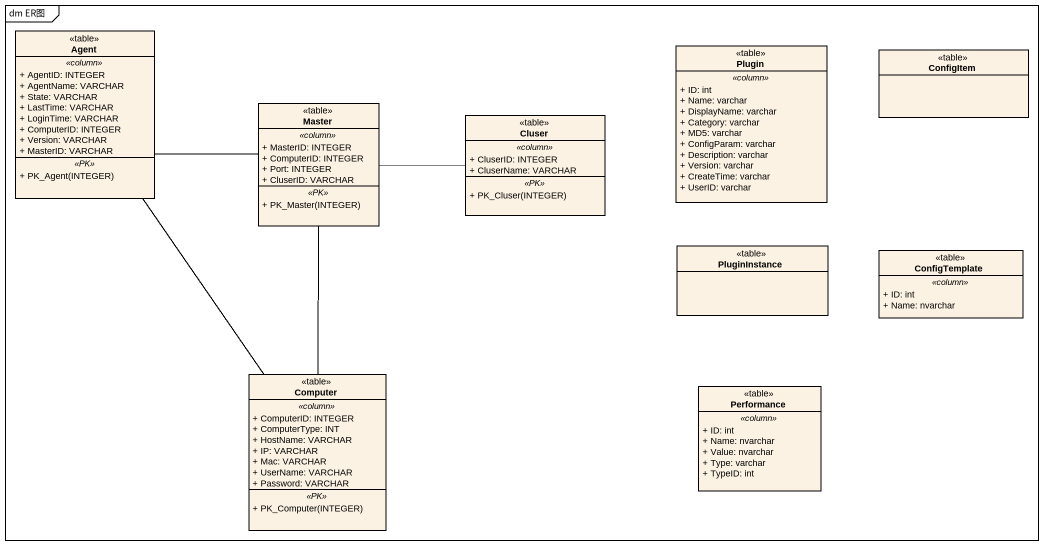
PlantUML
@startuml
mainframe dm ER图
hide circle
hide empty members
skinparam classAttributeIconSize 0
class "Agent" as Agent_ <<table>> {
  .. <<column>> ..
  + AgentID: INTEGER
  + AgentName: VARCHAR
  + State: VARCHAR
  + LastTime: VARCHAR
  + LoginTime: VARCHAR
  + ComputerID: INTEGER
  + Version: VARCHAR
  + MasterID: VARCHAR
  .. <<PK>> ..
  + PK_Agent(INTEGER)
}
class Plugin <<table>> {
  .. <<column>> ..
  + ID: int
  + Name: varchar
  + DisplayName: varchar
  + Category: varchar
  + MD5: varchar
  + ConfigParam: varchar
  + Description: varchar
  + Version: varchar
  + CreateTime: varchar
  + UserID: varchar
}
class ConfigItem <<table>>
class Master <<table>> {
  .. <<column>> ..
  + MasterID: INTEGER
  + ComputerID: INTEGER
  + Port: INTEGER
  + CluserID: VARCHAR
  .. <<PK>> ..
  + PK_Master(INTEGER)
}
class Cluser <<table>> {
  .. <<column>> ..
  + CluserID: INTEGER
  + CluserName: VARCHAR
  .. <<PK>> ..
  + PK_Cluser(INTEGER)
}
class PluginInstance <<table>>
class ConfigTemplate <<table>> {
  .. <<column>> ..
  + ID: int
  + Name: nvarchar
}
class Computer <<table>> {
  .. <<column>> ..
  + ComputerID: INTEGER
  + ComputerType: INT
  + HostName: VARCHAR
  + IP: VARCHAR
  + Mac: VARCHAR
  + UserName: VARCHAR
  + Password: VARCHAR
  .. <<PK>> ..
  + PK_Computer(INTEGER)
}
class Performance <<table>> {
  .. <<column>> ..
  + ID: int
  + Name: nvarchar
  + Value: nvarchar
  + Type: varchar
  + TypeID: int
}
Agent_ -right- Master
Agent_ -- Computer
Master -right- Cluser
Master -- Computer
@enduml
